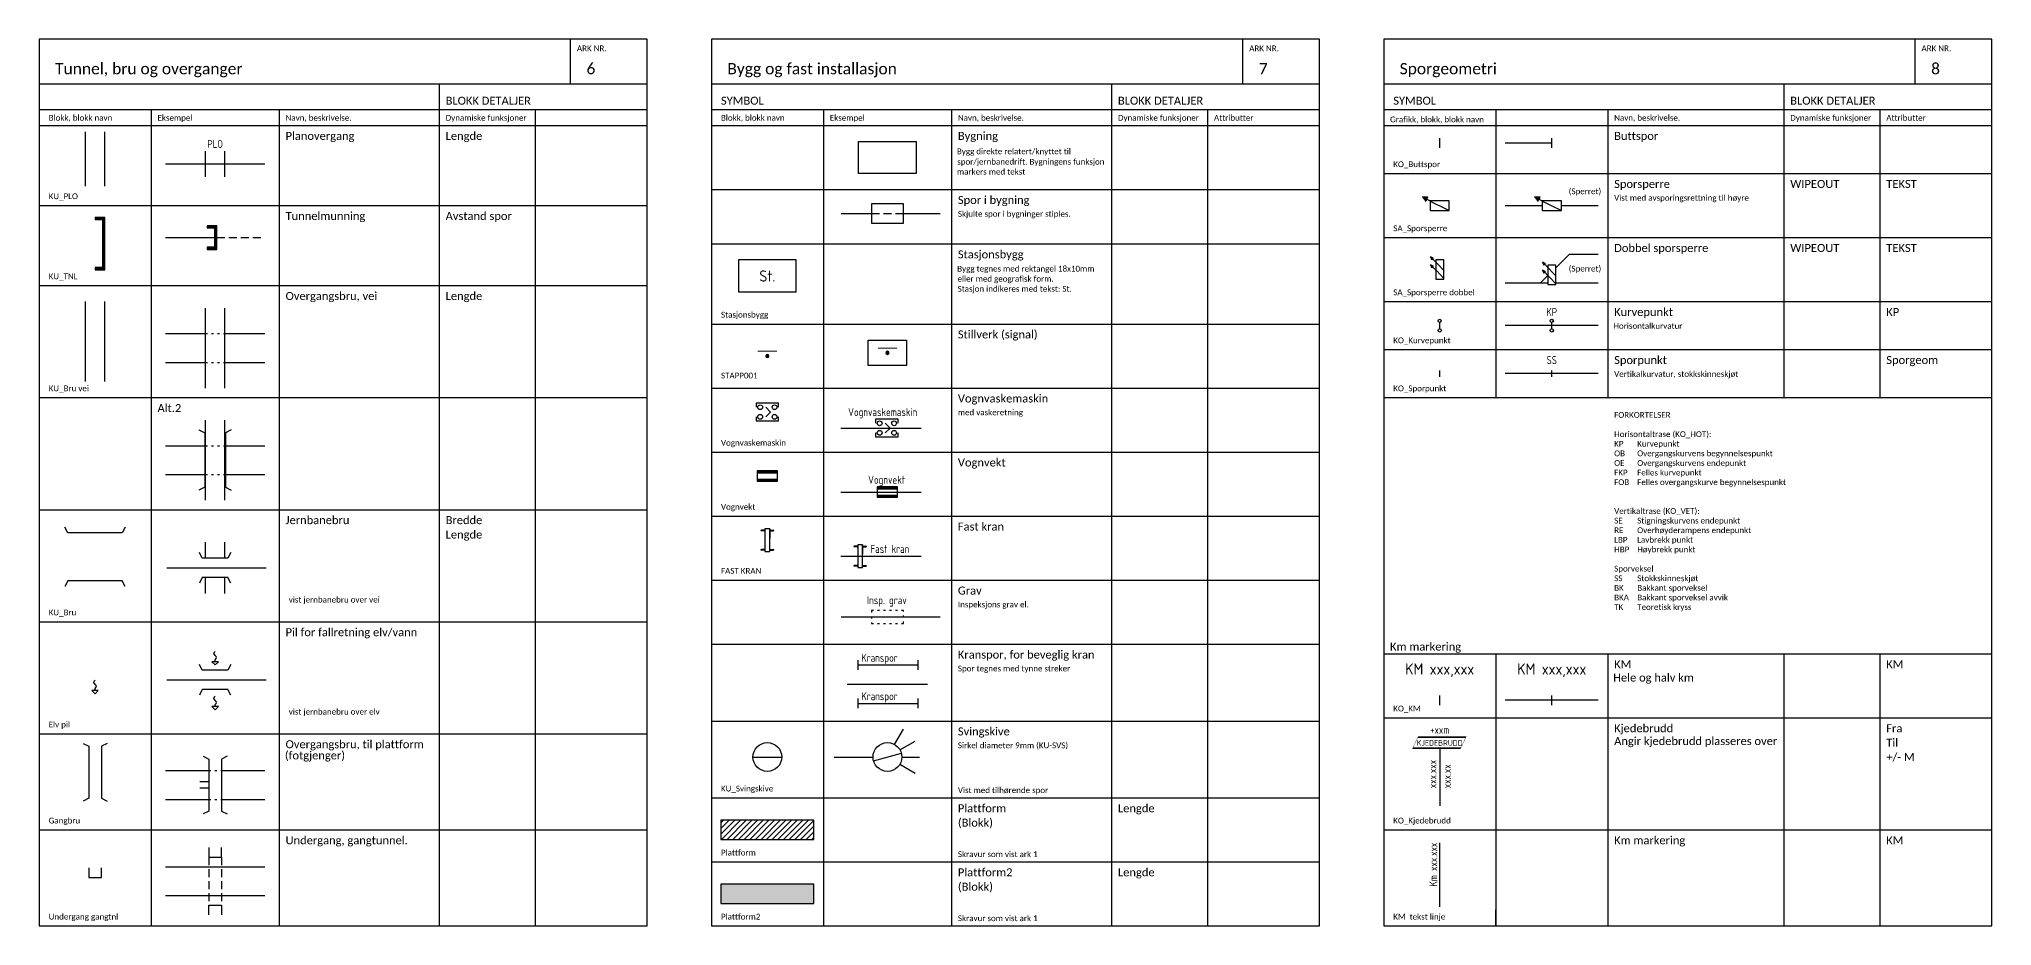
# Model space of a CAD drawing. Header units: millimetres. Extents: x -700 to 390, y 0 to 891.
# Drawn here: x -700 to -90, y 0 to 277 of the extents above; entities that cross this region are included whole.
import ezdxf
from ezdxf.enums import TextEntityAlignment as Align

# ---------------------------------------------------------------- set-up
doc = ezdxf.new("R2010")
doc.units = ezdxf.units.MM
doc.header["$MEASUREMENT"] = 0
doc.set_wipeout_variables(frame=1)
doc.linetypes.add('STIPPLET', pattern=[3.75, 2.5, -1.25])
doc.linetypes.add('STIPPLET2', pattern=[1.875, 0.625, -1.25])
doc.layers.add('-Wipeoutframe', color=7, linetype='Continuous', true_color=0xfefefe)
doc.layers.add('JBT_Skravur grey solid', color=9, linetype='Continuous', true_color=0xcacaca)
for name, color, linetype in [('JBT_Objekter_0.10mm', 8, 'Continuous'), ('JBT_Objekter_0.18mm', 4, 'Continuous'), ('JBT_Objekter_0.25mm', 2, 'Continuous'), ('JBT_Objekter_0.35mm', 7, 'Continuous'), ('JBT_Objekter_0.50mm', 5, 'Continuous'), ('JBT_Stipplet', 2, 'STIPPLET'), ('JBT_Stipplet2', 7, 'STIPPLET2'), ('JBT_Tekst_25', 2, 'Continuous'), ('JBT_Tekst_35', 7, 'Continuous'), ('JBTKO_SPOR', 2, 'Continuous'), ('JBTKO_SPOR_Hovedpor', 1, 'Continuous'), ('RAMME', 5, 'Continuous'), ('RAMME SYMBOLER', 4, 'Continuous'), ('RAMME TEKST', 7, 'Continuous')]:
    doc.layers.add(name, color=color, linetype=linetype)
doc.layers.add('JBTSA_ATT_Tekst25', color=2, linetype='Continuous', plot=False)
doc.styles.add('Calibri', font='calibri.ttf')
doc.styles.add('ISO25', font='isocp.shx', dxfattribs={"width": 0.9, "height": 2.5})
doc.styles.add('ISO35', font='isocp.shx', dxfattribs={"height": 3.5})
pattern_1 = [(100, (-47.795475, 1767.53151), (-0.03126764616, -0.00551332964), [])]

# ---------------------------------------------------------------- blocks, each defined once
blk = doc.blocks.new('*U7')
for p, q in [((-3, -4), (-3, 4)), ((3, -4), (3, 4))]:
    blk.add_line(p, q)
blk = doc.blocks.new('Undergang gang tnl.')
blk.add_lwpolyline([(-2, -3), (-2, 0), (2, 0), (2, -3)])
blk = doc.blocks.new('*U6')
at = {"layer": 'JBT_Objekter_0.18mm'}
for points in [[(-3.76, 4.5), (-2, 3.62), (-2, -12.62), (-3.76, -13.5)], [(3.76, 4.5), (2, 3.62), (2, -12.62), (3.76, -13.5)]]:
    blk.add_lwpolyline(points, dxfattribs=at)
blk = doc.blocks.new('*U37')
for points in [[(4.9, 4.8), (4.9, 4.8), (4, 3), (-4, 3), (-4.9, 4.8)], [(4.9, -4.8), (4, -3), (-4, -3), (-4.9, -4.8)]]:
    blk.add_lwpolyline(points)
blk = doc.blocks.new('Elv pil')
for p, q in [((-1, 1), (0, 0)), ((1, 1), (-1, 1)), ((1, 1), (0, 0))]:
    blk.add_line(p, q)
blk.add_open_spline([(0.01, 1.01), (-0.01, 1.12), (-0.07, 1.41), (0, 1.54), (0.04, 1.62), (0.22, 1.84), (0.77, 2.54), (-0.75, 3.33), (-0.2, 4.04), (0, 4.3)], degree=3, knots=[0, 0, 0, 0, 0.274406, 0.743323, 0.743323, 0.743323, 1.434054, 2.913844, 3.765911, 3.765911, 3.765911, 3.765911])
blk = doc.blocks.new('*U18')
for p, q in [((-1.25, 3), (-1.08, 3.1)), ((0, 3), (-1.25, 3)), ((-1.25, 3), (-1.08, 2.9)), ((0, 3.1), (-1.08, 3.1)), ((0, 2.9), (-1.08, 2.9)), ((1.5, 3.5), (1.5, 0.65)), ((1.5, 3.1), (2.58, 3.1)), ((1.5, 3), (2.75, 3)), ((1.5, 2.9), (2.58, 2.9)), ((2.75, 3), (2.58, 3.1)), ((2.75, 3), (2.58, 2.9)), ((-1.25, -3), (-1.08, -2.9)), ((0, -3), (-1.25, -3)), ((-1.25, -3), (-1.08, -3.1)), ((0, -2.9), (-1.08, -2.9)), ((0, -3.1), (-1.08, -3.1)), ((1.5, -2.9), (2.58, -2.9)), ((1.5, -3), (2.75, -3)), ((1.5, -3.1), (2.58, -3.1)), ((2.75, -3), (2.58, -2.9)), ((2.75, -3), (2.58, -3.1))]:
    blk.add_line(p, q)
blk.add_lwpolyline([(0, -3.5), (1.5, -3.5), (1.5, 3.5), (0, 3.5)], close=True)
blk = doc.blocks.new('Vognvaskemaskin')
for q in [(3, 1.5), (3, -1.5)]:
    blk.add_line((4.5, 0), q)
for points in [[(7, 1.5), (7, 2.75), (0, 2.75), (0, 1.5)], [(0, -1.5), (0, -2.75), (7, -2.75), (7, -1.5)]]:
    blk.add_lwpolyline(points)
for centre in [(1.25, 1.5), (5.75, 1.5), (1.25, -1.5), (5.75, -1.5)]:
    blk.add_circle(centre, 0.75)
blk = doc.blocks.new('Vognvekt')
for p, q in [((0, 1.6), (6.37, 1.6)), ((0, 1.4), (6.37, 1.4)), ((0, 1.2), (6.37, 1.2)), ((0, 1), (6.37, 1)), ((0, -1), (6.37, -1)), ((0, -1), (6.37, -1)), ((0, -1.2), (6.37, -1.2)), ((0, -1.4), (6.37, -1.4)), ((0, -1.6), (6.37, -1.6))]:
    blk.add_line(p, q)
blk.add_lwpolyline([(0, -1.6), (6.37, -1.6), (6.37, 1.6), (0, 1.6)], close=True)
blk = doc.blocks.new('Stasjonsbygg')
blk.add_lwpolyline([(-9, 0), (9, 0), (9, 10), (-9, 10)], close=True)
at = {"style": 'ISO35'}
blk.add_text('St.', height=3.5, dxfattribs=at).set_placement((0, 5), align=Align.MIDDLE)
blk = doc.blocks.new('STAPP001')
at = {"color": 0, "linetype": 'ByBlock', "const_width": 0.3}
blk.add_lwpolyline([(-3, 1.5), (3, 1.5)], dxfattribs=at)
at = {"color": 0, "linetype": 'ByBlock'}
for points in [[(0.5, 0, 1), (-0.5, 0, 1), (0.5, 0, 1)], [(0.31, 0, 1), (-0.31, 0, 1), (0.31, 0, 1)], [(0.14, 0, 1), (-0.14, 0, 1), (0.14, 0, 1)]]:
    blk.add_lwpolyline(points, format="xyb", dxfattribs=at)
blk = doc.blocks.new('KU_Bru')
for points in [[(13.9, 4.8), (13.9, 4.8), (13, 3), (-4, 3), (-4.9, 4.8)], [(13.9, -13.8), (13, -12), (-4, -12), (-4.9, -13.8)]]:
    blk.add_lwpolyline(points)
blk = doc.blocks.new('KU_Bru vei')
for p, q in [((-3, -17), (-3, 8)), ((3, -17), (3, 8))]:
    blk.add_line(p, q)
blk = doc.blocks.new('*U44')
for points in [[(4.9, 4.8), (4.9, 4.8), (4, 3), (-4, 3), (-4.9, 4.8)], [(4.9, -4.8), (4, -3), (-4, -3), (-4.9, -4.8)]]:
    blk.add_lwpolyline(points)
blk = doc.blocks.new('*U45')
for points in [[(13.9, 4.8), (13.9, 4.8), (13, 3), (-4, 3), (-4.9, 4.8)], [(13.9, -5.3), (13, -3.5), (-4, -3.5), (-4.9, -5.3)]]:
    blk.add_lwpolyline(points)
blk = doc.blocks.new('KU_TUN')
for points in [[(-3, -12.7), (0, -12.7), (0, 3.7), (-3, 3.7), (-3, 3), (-0.7, 3), (-0.7, -12), (-3, -12)], [(-2.86, -12.56), (-0.14, -12.56), (-0.14, 3.56), (-2.86, 3.56), (-2.86, 3.14), (-0.56, 3.14), (-0.56, -12.14), (-2.86, -12.14)], [(-2.72, -12.42), (-0.28, -12.42), (-0.28, 3.42), (-2.72, 3.42), (-2.72, 3.28), (-0.42, 3.28), (-0.42, -12.28), (-2.72, -12.28)]]:
    blk.add_lwpolyline(points, close=True)
blk = doc.blocks.new('*U47')
for points in [[(-3, -3.7), (0, -3.7), (0, 3.7), (-3, 3.7), (-3, 3), (-0.7, 3), (-0.7, -3), (-3, -3)], [(-2.86, -3.56), (-0.14, -3.56), (-0.14, 3.56), (-2.86, 3.56), (-2.86, 3.14), (-0.56, 3.14), (-0.56, -3.14), (-2.86, -3.14)], [(-2.72, -3.42), (-0.28, -3.42), (-0.28, 3.42), (-2.72, 3.42), (-2.72, 3.28), (-0.42, 3.28), (-0.42, -3.28), (-2.72, -3.28)]]:
    blk.add_lwpolyline(points, close=True)
blk = doc.blocks.new('KO_PLO')
for p, q in [((-3, -13), (-3, 4)), ((3, -13), (3, 4))]:
    blk.add_line(p, q)
blk = doc.blocks.new('KU_Svingskive')
blk.add_line((-4.5, 0), (4.5, 0))
blk.add_circle((0, 0), 4.5)
blk = doc.blocks.new('Plattform')
at = {"layer": 'JBT_Objekter_0.18mm'}
h = blk.add_hatch(dxfattribs=at)
h.set_pattern_fill('ANSI31', color=256, scale=10)
h.set_pattern_definition([(45, (308, -88.531), (-0.8838835, 0.8838835), [])])
h.paths.add_polyline_path([(0, 0), (29, 0), (29, 6), (0, 6)])
blk.add_lwpolyline([(0, 0), (29, 0), (29, 6), (0, 6)], close=True, dxfattribs=at)
blk = doc.blocks.new('*U38')
at = {"layer": 'JBT_Skravur grey solid'}
h = blk.add_hatch(color=256, dxfattribs=at)
h.dxf.hatch_style = 1
h.paths.add_polyline_path([(0, 0), (29, 0), (29, 6), (0, 6)])
at = {"layer": 'JBT_Objekter_0.10mm'}
blk.add_lwpolyline([(0, 0), (29, 0), (29, 6), (0, 6)], close=True, dxfattribs=at)
blk = doc.blocks.new('KO_Buttspor')
blk.add_line((0, -1.5), (0, 1.5))
blk = doc.blocks.new('KO_Kurvepunkt')
at = {"color": 7}
blk.add_line((0, -1), (0, 1), dxfattribs=at)
at = {"color": 2}
for centre in [(0, 1.5), (0, -1.5)]:
    blk.add_circle(centre, 0.5, dxfattribs=at)
at = {"color": 2, "style": 'ISO25', "width": 0.9}
blk.add_attdef('KP', text='', height=2.5, dxfattribs=at).set_placement((0, 3), align=Align.CENTER)
blk = doc.blocks.new('KO_Sporpunkt')
at = {"color": 7}
blk.add_line((0, -1), (0, 1), dxfattribs=at)
at = {"color": 2, "style": 'ISO25', "width": 0.9}
blk.add_attdef('SPORGEOM', text='', height=2.5, dxfattribs=at).set_placement((0, 3), align=Align.CENTER)
blk = doc.blocks.new('KO_KM')
blk.add_line((0, -1.5), (0, 1.5))
at = {"layer": 'JBT_Tekst_35', "style": 'ISO35'}
blk.add_attdef('KM', text='', height=3.5, dxfattribs=at).set_placement((0, 8), align=Align.CENTER)
blk = doc.blocks.new('Km tekst linje')
blk.add_line((0, -20), (0, 0))
at = {"layer": 'JBT_Tekst_25', "style": 'ISO25', "width": 0.9}
blk.add_attdef('Tekst', (-0.75, 2), '', height=2.5, rotation=90, dxfattribs=at)
for tag, p in [('KM', (-0.75, 0)), ('Tekst2', (3.25, 0))]:
    blk.add_attdef(tag, text='', height=2.5, rotation=90, dxfattribs=at).set_placement(p, align=Align.RIGHT)
blk = doc.blocks.new('KO_Kjedebrudd')
at = {"color": 4}
for p, q in [((0, 14), (0, 0)), ((0, 0), (0, -4))]:
    blk.add_line(p, q, dxfattribs=at)
blk.add_lwpolyline([(-8.43, 14, 0.5, 0.5, 0), (6.57, 14, 0.1, 0.1, 0), (8.2, 17.5, 0.5, 0.5, 0), (-6.8, 17.5, 0.1, 0.1, 0)], format="xyseb", close=True)
at = {"color": 4, "linetype": 'ByBlock', "style": 'ISO25', "width": 0.9}
blk.add_text('KJEDEBRUDD', height=1.8, dxfattribs=at).set_placement((0, 14.75), align=Align.CENTER)
at = {"color": 2, "style": 'ISO25', "width": 0.9}
blk.add_attdef('KB-M', text='', height=2.5, dxfattribs=at).set_placement((0, 18.5), align=Align.CENTER)
for tag, p in [('KB-FRA', (-2.25, 1.5)), ('KB-TIL', (2.25, 1.5))]:
    blk.add_attdef(tag, text='', height=2.5, rotation=90, dxfattribs=at).set_placement(p, align=Align.MIDDLE_LEFT)
blk = doc.blocks.new('SA_Sporsperre')
blk.add_wipeout([(-3, -1.5), (3, -1.5), (3, 1.5), (-3, 1.5)]).dxf.layer = '-Wipeoutframe'
h = blk.add_hatch()
h.set_pattern_fill('ANSI31', color=256, scale=0.25)
h.set_pattern_definition([(45, (3, 0), (-0.02209709, 0.02209709), [])])
h.paths.add_polyline_path([(-3.68, 2.65), (-5.35, 2.69), (-4.38, 1.32)])
blk.add_line((-4.03, 1.99), (3, -1.5))
for points in [[(-5.35, 2.69), (-4.38, 1.32), (-3.68, 2.65)], [(-3, -1.5), (3, -1.5), (3, 1.5), (-3, 1.5)]]:
    blk.add_lwpolyline(points, close=True)
at = {"layer": 'JBTSA_ATT_Tekst25', "style": 'ISO25'}
blk.add_attdef('TEKST', text='', height=2.5, dxfattribs=at).set_placement((0, -4), align=Align.MIDDLE)
blk = doc.blocks.new('SA_Sporsperre dobbel')
blk.add_wipeout([(2.25, -0.5), (4.75, -0.5), (4.75, 5.5), (2.25, 5.5)]).dxf.layer = '-Wipeoutframe'
h = blk.add_hatch()
h.set_pattern_fill('ANSI31', color=256, scale=0.01, angle=55)
h.set_pattern_definition(pattern_1)
h.paths.add_polyline_path([(1.48, 6.11), (0.67, 6.51), (1.05, 5.55)])
h = blk.add_hatch()
h.set_pattern_fill('ANSI31', color=256, scale=0.01, angle=55)
h.set_pattern_definition(pattern_1)
h.paths.add_polyline_path([(0.67, 4.01), (1.05, 3.05), (1.48, 3.61)])
for p, q in [((4.75, 2.25), (0.67, 6.51)), ((4.75, -0.25), (0.67, 4.01))]:
    blk.add_line(p, q)
for points in [[(1.48, 6.11), (0.67, 6.51), (1.05, 5.55)], [(0.67, 4.01), (1.05, 3.05), (1.48, 3.61)], [(2.25, -0.5), (4.75, -0.5), (4.75, 5.5), (2.25, 5.5)]]:
    blk.add_lwpolyline(points, close=True)
at = {"layer": 'JBTSA_ATT_Tekst25', "style": 'ISO25'}
blk.add_attdef('TEKST', text='', height=2.5, dxfattribs=at).set_placement((3.5, -3), align=Align.MIDDLE)

msp = doc.modelspace()

# ---------------------------------------------------------------- linework, layer by layer
at = {"layer": 'JBT_Objekter_0.10mm'}
for p, q in [((-444.12, 80), (-444.12, 83)), ((-444.12, 81.5), (-425.44, 81.5)), ((-425.44, 80), (-425.44, 83)), ((-444.12, 68), (-444.12, 71)), ((-444.12, 69.5), (-425.44, 69.5)), ((-425.44, 68), (-425.44, 71))]:
    msp.add_line(p, q, dxfattribs=at)
at = {"layer": 'JBT_Objekter_0.18mm'}
for p, q in [((-648, 114.84), (-648, 119.84)), ((-642, 114.84), (-642, 119.84)), ((-648, 103.84), (-648, 108.84)), ((-642, 103.84), (-642, 108.84)), ((-647, 45), (-649.79, 45)), ((-647, 43), (-649.79, 43))]:
    msp.add_line(p, q, dxfattribs=at)
at = {"layer": 'JBT_Objekter_0.25mm'}
for points in [[(-444, 245), (-426, 245), (-426, 235), (-444, 235)], [(-440, 219.5), (-430, 219.5), (-430, 225.5), (-440, 225.5)], [(-441, 183), (-429, 183), (-429, 175), (-441, 175)]]:
    msp.add_lwpolyline(points, close=True, dxfattribs=at)
at = {"layer": 'JBT_Stipplet'}
for p, q in [((-440, 222.5), (-430, 222.5)), ((-644.5, 215), (-629.5, 215))]:
    msp.add_line(p, q, dxfattribs=at)
for points in [[(-647, 21.5), (-647, 6.5)], [(-643, 21.5), (-643, 6.5)]]:
    msp.add_lwpolyline(points, dxfattribs=at)
at = {"layer": 'JBT_Stipplet2'}
for p, q in [((-648, 185), (-642, 185)), ((-648, 176), (-642, 176)), ((-648, 150), (-642, 150)), ((-648, 141), (-642, 141)), ((-647, 48.5), (-643, 48.5)), ((-647, 39.5), (-643, 39.5))]:
    msp.add_line(p, q, dxfattribs=at)
msp.add_lwpolyline([(-440, 94.5), (-430, 94.5), (-430, 98.5), (-440, 98.5)], close=True, dxfattribs=at)
at = {"layer": 'JBTKO_SPOR'}
for p, q in [((-227.5, 244.5), (-242, 244.5)), ((-660.5, 238), (-629.5, 238)), ((-449.5, 222.5), (-440, 222.5)), ((-430, 222.5), (-418.5, 222.5)), ((-242, 225), (-213, 225)), ((-231, 200.84), (-222, 209.84)), ((-222, 209.84), (-213, 209.84)), ((-242, 200.84), (-213, 200.84)), ((-213, 187.5), (-242, 187.5)), ((-213, 172.5), (-242, 172.5)), ((-449.61, 155.5), (-424.5, 155.5)), ((-449.61, 135.5), (-424.5, 135.5)), ((-449.61, 115.5), (-424.5, 115.5)), ((-449.5, 96.5), (-418.5, 96.5)), ((-447.55, 75.5), (-422.45, 75.5)), ((-213, 70.5), (-242, 70.5)), ((-432.75, 56.65), (-430, 61.41)), ((-431.1, 55), (-426.34, 57.75)), ((-451.61, 52.75), (-439.5, 52.75)), ((-431.1, 50.5), (-426.34, 47.75)), ((-430.5, 52.75), (-425, 52.75)), ((-660.5, 39.5), (-647, 39.5)), ((-643, 39.5), (-629.5, 39.5)), ((-660.5, 9.5), (-629.5, 9.5))]:
    msp.add_line(p, q, dxfattribs=at)
at = {"layer": 'JBTKO_SPOR_Hovedpor'}
for p, q in [((-660.5, 215), (-644.5, 215)), ((-660.5, 185), (-648, 185)), ((-642, 185), (-629.5, 185)), ((-660.5, 176), (-648, 176)), ((-642, 176), (-629.5, 176)), ((-660.5, 150), (-648, 150)), ((-642, 150), (-629.5, 150)), ((-660.5, 141), (-648, 141)), ((-642, 141), (-629.5, 141)), ((-660.07, 111.84), (-629.07, 111.84)), ((-660.07, 76.84), (-629.07, 76.84)), ((-660.5, 48.5), (-647, 48.5)), ((-643, 48.5), (-629.5, 48.5)), ((-660.5, 18.5), (-629.5, 18.5))]:
    msp.add_line(p, q, dxfattribs=at)
at = {"layer": 'RAMME'}
for points in [[(-510, 277), (-700, 277), (-700, 0), (-510, 0)], [(-300, 277), (-490, 277), (-490, 0), (-300, 0)], [(-90, 277), (-280, 277), (-280, 0), (-90, 0)]]:
    msp.add_lwpolyline(points, close=True, dxfattribs=at)
for points in [[(-700, 263), (-510, 263)], [(-490, 263), (-300, 263)], [(-280, 263), (-90, 263)]]:
    msp.add_lwpolyline(points, dxfattribs=at)
at = {"layer": 'RAMME SYMBOLER'}
for p, q in [((-534, 263), (-534, 277)), ((-324, 263), (-324, 277)), ((-114, 263), (-114, 277)), ((-575, 263), (-575, 0)), ((-365, 263), (-365, 0)), ((-155, 263), (-155, 165)), ((-700, 255), (-510, 255)), ((-665, 255), (-665, 0)), ((-625, 255), (-625, 0)), ((-545, 255), (-545, 0)), ((-490, 255), (-300, 255)), ((-455, 255), (-455, 0)), ((-415, 255), (-415, 0)), ((-335, 255), (-335, 0)), ((-280, 255), (-90, 255)), ((-245, 255), (-245, 165)), ((-210, 255), (-210, 165)), ((-125, 255), (-125, 165)), ((-700, 250), (-510, 250)), ((-490, 250), (-300, 250)), ((-280, 250), (-90, 250)), ((-280, 235), (-90, 235)), ((-490, 230), (-300, 230)), ((-700, 225), (-510, 225)), ((-280, 215), (-90, 215)), ((-490, 213), (-300, 213)), ((-700, 200), (-510, 200)), ((-280, 195), (-90, 195)), ((-490, 188), (-300, 188)), ((-280, 180), (-90, 180)), ((-700, 165), (-510, 165)), ((-490, 168), (-300, 168)), ((-280, 165), (-90, 165)), ((-490, 148), (-300, 148)), ((-700, 130), (-510, 130)), ((-490, 128), (-300, 128)), ((-490, 108), (-300, 108)), ((-700, 95), (-510, 95)), ((-490, 88), (-300, 88)), ((-280, 85), (-90, 85)), ((-245, 85), (-245, 0)), ((-210, 85), (-210, 0)), ((-155, 85), (-155, 0)), ((-125, 85), (-125, 0)), ((-490, 64), (-300, 64)), ((-280, 65), (-90, 65)), ((-700, 60), (-510, 60)), ((-490, 40), (-300, 40)), ((-700, 30), (-510, 30)), ((-280, 30), (-90, 30)), ((-490, 20), (-300, 20)), ((-245, 0), (-245, 5))]:
    msp.add_line(p, q, dxfattribs=at)

# ---------------------------------------------------------------- block references
at = {"layer": 'JBT_Objekter_0.10mm'}
msp.add_blockref('*U38', (-487, 7), dxfattribs=at)
at = {"layer": 'JBT_Objekter_0.18mm'}
for name, p in [('KO_PLO', (-682.5, 244.06)), ('*U7', (-645, 238)), ('KU_TUN', (-679.44, 217.61)), ('*U47', (-644.5, 215)), ('KU_Bru vei', (-682.5, 187)), ('KU_Bru vei', (-645, 185)), ('KU_Bru vei', (-645, 150)), ('Elv pil', (-645, 81.54)), ('Elv pil', (-682.5, 72.5)), ('Elv pil', (-645, 67.54)), ('*U6', (-682.5, 52.5)), ('*U6', (-645, 48.5)), ('Plattform', (-487, 27))]:
    msp.add_blockref(name, p, dxfattribs=at)
for name, p, values in [('KO_Kjedebrudd', (-262.5, 41.5), {'KB-FRA': 'xxx.xxx', 'KB-TIL': 'xxx.xx', 'KB-M': '+xxm'}), ('Km tekst linje', (-262.5, 26), {'KM': 'Km xxx.xxx'})]:
    msp.add_blockref(name, p, dxfattribs=at).add_auto_attribs(values)
at = {"layer": 'JBT_Objekter_0.25mm'}
for name, p in [('Stasjonsbygg', (-472.5, 198)), ('STAPP001', (-472.5, 178)), ('STAPP001', (-435, 179)), ('Vognvaskemaskin', (-476, 160.5)), ('Vognvaskemaskin', (-438.68, 155.5)), ('Vognvekt', (-475.68, 140.5)), ('Vognvekt', (-438.18, 135.5)), ('*U18', (-473.25, 120.5)), ('*U18', (-444.3, 115.5)), ('KU_Svingskive', (-472.5, 52.75))]:
    msp.add_blockref(name, p, dxfattribs=at)
at = {"layer": 'JBT_Objekter_0.25mm', "rotation": 15}
msp.add_blockref('KU_Svingskive', (-435, 52.75), dxfattribs=at)
at = {"layer": 'JBT_Objekter_0.35mm'}
for name, p in [('KO_Kurvepunkt', (-262.5, 187.5)), ('KO_Sporpunkt', (-262.5, 172.5))]:
    msp.add_blockref(name, p, dxfattribs=at)
for name, p, values in [('KO_Kurvepunkt', (-227.5, 187.5), {'KP': 'KP'}), ('KO_Sporpunkt', (-227.5, 172.5), {'SPORGEOM': 'SS'})]:
    msp.add_blockref(name, p, dxfattribs=at).add_auto_attribs(values)
ref = msp.add_blockref('KO_KM', (-262.5, 70.5), dxfattribs=at)
ref.add_attrib('KM', 'KM xxx,xxx', dxfattribs={"layer": '0', "height": 3.5, "style": 'ISO35'}).set_placement((-262.5, 78.5), align=Align.CENTER)
ref = msp.add_blockref('KO_KM', (-227.5, 70.5), dxfattribs=at)
ref.add_attrib('KM', 'KM xxx,xxx', dxfattribs={"layer": '0', "height": 3.5, "style": 'ISO35'}).set_placement((-227.5, 78.5), align=Align.CENTER)
at = {"layer": 'JBT_Objekter_0.50mm', "rotation": 90}
msp.add_blockref('*U45', (-645.25, 141), dxfattribs=at)
at = {"layer": 'JBT_Objekter_0.50mm'}
for name, p in [('KU_Bru', (-687, 119.78)), ('*U44', (-645, 111.84)), ('*U37', (-645, 76.84)), ('Undergang gang tnl.', (-645, 6.5))]:
    msp.add_blockref(name, p, dxfattribs=at)
at = {"layer": 'JBT_Objekter_0.50mm', "xscale": -1, "rotation": 180}
for p in [(-645, 21.5), (-682.5, 15.16)]:
    msp.add_blockref('Undergang gang tnl.', p, dxfattribs=at)
at = {"layer": 'JBTKO_SPOR'}
for p in [(-262.5, 244.5), (-227.5, 244.5)]:
    msp.add_blockref('KO_Buttspor', p, dxfattribs=at)

# ---------------------------------------------------------------- texts
at = {"layer": 'JBT_Tekst_25', "style": 'ISO25', "width": 0.9}
msp.add_text('PLO', height=2.5, dxfattribs=at).set_placement((-645, 243), align=Align.CENTER)
for s, p in [('Vognvaskemaskin', (-447.29, 159.25)), ('Vognvekt', (-441.04, 138.1)), ('Fast kran', (-440.29, 116.5)), ('Insp. grav', (-441.36, 100.5)), ('Kranspor', (-443.12, 82.5)), ('Kranspor', (-443.12, 70.5))]:
    msp.add_text(s, height=2.5, dxfattribs=at).set_placement(p)
at = {"layer": 'RAMME TEKST', "style": 'Calibri'}
for s, height, p in [('ARK NR.', 1.8, (-532, 273.2)), ('ARK NR.', 1.8, (-322, 273.2)), ('ARK NR.', 1.8, (-112, 273.2)), ('Tunnel, bru og overganger ', 3.5, (-695, 266)), ('6', 3.5, (-529, 266)), ('Bygg og fast installasjon', 3.5, (-485, 266)), ('7', 3.5, (-319, 266)), ('Sporgeometri', 3.5, (-275, 266)), ('8', 3.5, (-109, 266)), ('BLOKK DETALJER', 2.5, (-573, 256.5)), ('SYMBOL', 2.5, (-487, 256.5)), ('BLOKK DETALJER', 2.5, (-363, 256.5)), ('SYMBOL', 2.5, (-277, 256.5)), ('BLOKK DETALJER', 2.5, (-153, 256.5)), ('Blokk, blokk navn', 1.8, (-697, 251.5)), ('Eksempel', 1.8, (-663, 251.5)), ('Navn, beskrivelse.', 1.8, (-623, 251.5)), ('Dynamiske funksjoner', 1.8, (-573, 251.5)), ('Blokk, blokk navn', 1.8, (-487, 251.5)), ('Eksempel', 1.8, (-453, 251.5)), ('Navn, beskrivelse.', 1.8, (-413, 251.5)), ('Dynamiske funksjoner', 1.8, (-363, 251.5)), ('Attributter', 1.8, (-333, 251.5)), ('Grafikk, blokk, blokk navn', 1.8, (-278, 251)), ('Navn, beskrivelse.', 1.8, (-208, 251.5)), ('Dynamiske funksjoner', 1.8, (-153, 251.5)), ('Attributter', 1.8, (-123, 251.5)), ('Planovergang ', 2.5, (-623, 245.5)), ('Lengde', 2.5, (-573, 245.5)), ('Bygning', 2.5, (-413, 245.5)), ('Buttspor', 2.5, (-208, 245.5)), ('Bygg direkte relatert/knyttet til', 1.8, (-413.3, 241.03)), ('spor/jernbanedrift. Bygningens funksjon', 1.8, (-413.19, 237.79)), ('KO_Buttspor', 1.8, (-277, 237)), ('markers med tekst', 1.8, (-413.28, 234.67)), ('Sporsperre', 2.5, (-208, 230.5)), ('WIPEOUT', 2.5, (-153, 230.5)), ('TEKST', 2.5, (-123, 230.5)), ('KU_PLO', 1.8, (-697, 227)), ('Spor i bygning', 2.5, (-413, 225.5)), ('Vist med avsporingsrettning til høyre', 1.8, (-208.01, 226.5)), ('Tunnelmunning', 2.5, (-623, 220.5)), ('Avstand spor', 2.5, (-573, 220.5)), ('Skjulte spor i bygninger stiples.', 1.8, (-413, 221.5)), ('SA_Sporsperre', 1.8, (-277, 217)), ('Stasjonsbygg', 2.5, (-413, 208.5)), ('Dobbel sporsperre', 2.5, (-208, 210.5)), ('WIPEOUT', 2.5, (-153, 210.5)), ('TEKST', 2.5, (-123, 210.5)), ('KU_TNL', 1.8, (-697, 202)), ('Bygg tegnes med rektangel 18x10mm', 1.8, (-413.21, 204.37)), ('eller med geografisk form.', 1.8, (-413.12, 201.23)), ('(Sperret)', 1.8, (-222.2, 204.39)), ('Overgangsbru, vei', 2.5, (-623, 195.5)), ('Lengde', 2.5, (-573, 195.5)), ('Stasjon indikeres med tekst: St.', 1.8, (-413.09, 198.1)), ('SA_Sporsperre dobbel', 1.8, (-277, 197)), ('Stasjonsbygg', 1.8, (-487, 190)), ('Kurvepunkt', 2.5, (-208, 190.5)), ('KP', 2.5, (-123, 190.5)), ('Stillverk (signal)', 2.5, (-413, 183.5)), ('KO_Kurvepunkt', 1.8, (-277, 182)), ('Horisontalkurvatur', 1.8, (-208.25, 186.5)), ('Sporpunkt', 2.5, (-208, 175.5)), ('Sporgeom', 2.5, (-123, 175.5)), ('STAPP001', 1.8, (-487, 171)), ('Vertikalkurvatur, stokkskinneskjøt', 1.8, (-208.01, 171.5)), ('KU_Bru vei', 1.8, (-697, 167)), ('Vognvaskemaskin', 2.5, (-413, 163.5)), ('KO_Sporpunkt', 1.8, (-277, 167)), ('Alt.2', 2.5, (-663, 160.5)), ('med vaskeretning', 1.8, (-413, 159.5)), ('Vognvaskemaskin', 1.8, (-487, 150)), ('Vognvekt', 2.5, (-413, 143.5)), ('Jernbanebru', 2.5, (-623, 125.5)), ('Bredde', 2.5, (-573, 125.5)), ('Vognvekt', 1.8, (-487, 130)), ('Lengde', 2.5, (-573, 121)), ('Fast kran', 2.5, (-413, 123.5)), ('FAST KRAN', 1.8, (-487, 110)), ('Grav', 2.5, (-413, 103.5)), ('KU_Bru', 1.8, (-697, 97)), ('vist jernbanebru over vei', 1.8, (-622, 101)), ('Inspeksjons grav el.', 1.8, (-413, 99.5)), ('Pil for fallretning elv/vann', 2.5, (-623, 90.5)), ('Kranspor, for beveglig kran', 2.5, (-413, 83.5)), ('Km markering', 2.5, (-278, 86)), ('Spor tegnes med tynne streker', 1.8, (-413, 79.5)), ('KM', 2.5, (-208, 80.5)), ('KM', 2.5, (-123, 80.5)), ('Hele og halv km', 2.5, (-208.3, 76.32)), ('vist jernbanebru over elv', 1.8, (-622, 66)), ('KO_KM', 1.8, (-277, 67)), ('Elv pil', 1.8, (-697, 62)), ('Svingskive', 2.5, (-413, 59.5)), ('Kjedebrudd', 2.5, (-208, 60.5)), ('Fra', 2.5, (-123, 60.5)), ('Overgangsbru, til plattform  ', 2.5, (-623, 55.5)), ('Sirkel diameter 9mm (KU-SVS)', 1.8, (-413, 55.5)), ('Angir kjedebrudd plasseres over', 2.5, (-208, 56.5)), ('Til', 2.5, (-123, 56)), ('(fotgjenger)', 2.5, (-623.21, 52.01)), ('+/- M', 2.5, (-123, 51.5)), ('KU_Svingskive', 1.8, (-487, 42)), ('Vist med tilhørende spor', 1.8, (-413, 41.5)), ('Plattform', 2.5, (-413, 35.5)), ('Lengde', 2.5, (-363, 35.5)), ('Gangbru  ', 1.8, (-697, 32)), ('(Blokk)', 2.5, (-413, 31)), ('KO_Kjedebrudd', 1.8, (-277, 32)), ('Undergang, gangtunnel.', 2.5, (-623, 25.5)), ('Km markering', 2.5, (-208, 25.5)), ('KM', 2.5, (-123, 25.5)), ('Plattform', 1.8, (-487, 22)), ('Skravur som vist ark 1', 1.8, (-413, 21.5)), ('Plattform2', 2.5, (-413, 15.5)), ('(Blokk)', 2.5, (-413, 11)), ('Lengde', 2.5, (-363, 15.5)), ('Undergang gangtnl', 1.8, (-697, 2)), ('Plattform2', 1.8, (-487, 2)), ('Skravur som vist ark 1', 1.8, (-413, 1.5)), ('KM  tekst linje', 1.8, (-277, 2))]:
    msp.add_text(s, height=height, dxfattribs=at).set_placement(p)
at = {"layer": 'RAMME TEKST', "insert": (-208, 160.5), "char_height": 1.8, "width": 83, "attachment_point": 1, "style": 'Calibri'}
msp.add_mtext('FORKORTELSER \\P\\PHorisontaltrase (KO_HOT): \\PKP ^IKurvepunkt\\POB ^IOvergangskurvens begynnelsespunkt\\POE^IOvergangskurvens endepunkt\\PFKP^IFelles kurvepunkt\\PFOB^IFelles overgangskurve begynnelsespunkt\\P\\P\\PVertikaltrase (KO_VET): \\PSE^IStigningskurvens endepunkt\\PRE^IOverhøyderampens endepunkt\\PLBP^ILavbrekk punkt \\PHBP^IHøybrekk punkt \\P\\PSporveksel\\PSS^IStokkskinneskjøt\\PBK^IBakkant sporveksel\\PBKA^IBakkant sporveksel avvik\\PTK^ITeoretisk kryss', dxfattribs=at)

# ---------------------------------------------------------------- next in the draw order: block references
at = {"layer": 'JBT_Objekter_0.18mm'}
for name, p in [('SA_Sporsperre', (-262.5, 225)), ('SA_Sporsperre', (-227.47, 225)), ('SA_Sporsperre dobbel', (-266, 202.5)), ('SA_Sporsperre dobbel', (-231, 200.84))]:
    msp.add_blockref(name, p, dxfattribs=at)

# ---------------------------------------------------------------- next in the draw order: texts
at = {"layer": 'RAMME TEKST', "style": 'Calibri'}
msp.add_text('(Sperret)', height=1.8, dxfattribs=at).set_placement((-222.2, 228.55))

doc.saveas('drawing.dxf')
